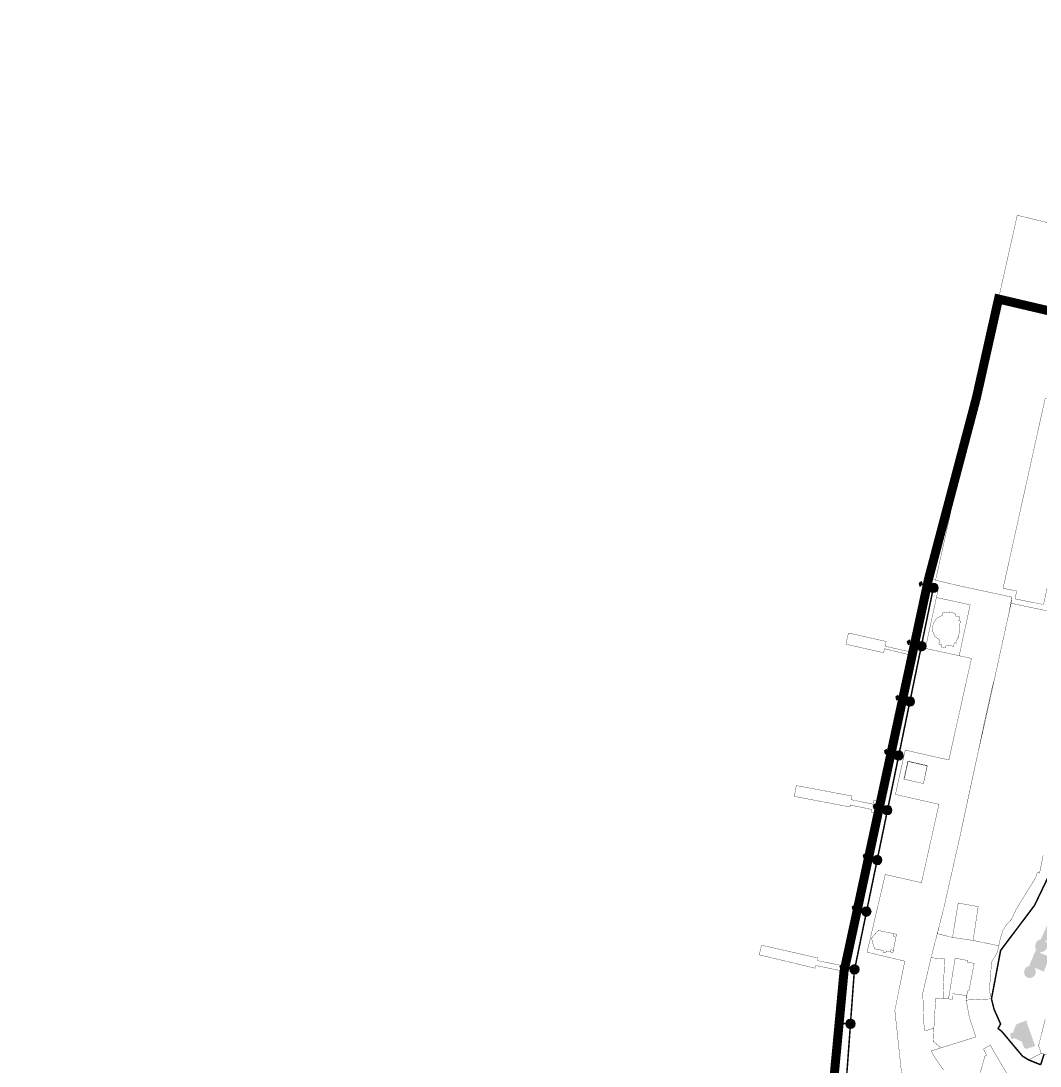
# Model space of a CAD drawing. Header units: millimetres. Extents: x 21689 to 31331, y 37531 to 43751.
# Drawn here: x 24917 to 25595, y 43026 to 43721 of the extents above; entities that cross this region are included whole.
import ezdxf

# ---------------------------------------------------------------- set-up
doc = ezdxf.new("R2010")
doc.units = ezdxf.units.MM
doc.linetypes.add('DASHEDX2', pattern=[1.5, 1, -0.5])
doc.linetypes.add('МЕЖА', pattern=[4, 1, -1, 1, -1])
for name, color, linetype, lineweight in [('0 . 11 - границы ДМ проект', 10, 'МЕЖА', 0), ('0.15 - Видовые раскрытия', 22, 'Continuous', 9), ('00 границы ОКН', 1, 'Continuous', 40), ('CONTUR', 150, 'Continuous', 9)]:
    doc.layers.add(name, color=color, linetype=linetype, lineweight=lineweight)
doc.layers.add('0.1 ОКН', color=1, linetype='Continuous', lineweight=9, transparency=0.4)
doc.linetypes.add('474_2', pattern='A,1,-0.5,[222,geobl2.shx,S=0.1,R=0,X=0,Y=0],-0.5,3', length=5)

# ---------------------------------------------------------------- blocks, each defined once
blk = doc.blocks.new('участки все')
at = {"layer": 'CONTUR', "const_width": 0.2}
for points in [[(2711.51, 5827.69), (2683.49, 5701.37), (2692.56, 5699.57), (2691.46, 5694.31), (2710.44, 5690.55)], [(2721.49, 5684.5), (2688.86, 5691.4), (2689.32, 5695.49), (2671.02, 5699.41), (2653.49, 5703.17), (2638.57, 5706.78), (2692.91, 5949.4), (2692.91, 5949.4), (2695.03, 5948.98), (2732.01, 5939.92)], [(2616.94, 5369.43), (2611.5, 5420.56), (2618.08, 5453.37), (2609.54, 5455.39), (2593, 5459.32), (2605.13, 5510.98), (2621.8, 5507.22), (2629.19, 5505.56), (2640.83, 5557.68), (2611.86, 5564.26), (2618.41, 5593.76), (2638.13, 5589.26), (2647.41, 5587.18), (2662.46, 5654.72), (2654.28, 5656.51), (2657.87, 5673.07), (2661.63, 5690.36), (2639.14, 5695.24), (2640.51, 5701.6), (2638.64, 5702), (2632.92, 5703.2), (2633.96, 5707.88), (2633.96, 5707.88), (2653.49, 5703.17), (2671.02, 5699.41), (2689.32, 5695.49), (2687.35, 5684.72), (2687.09, 5683.57), (2677.81, 5641.2), (2676.09, 5634.91), (2671.08, 5612.38), (2667.16, 5593.62), (2661.2, 5566.25), (2654.56, 5535.18), (2649.24, 5511.59), (2644.2, 5489.3), (2635.59, 5455.58), (2630.09, 5432.28), (2630.25, 5426.49), (2630.57, 5413.73), (2631.35, 5406.9), (2637.45, 5408.76), (2637.03, 5400.16), (2642.1, 5395.67), (2635.67, 5393.66), (2637.72, 5389.82), (2643.83, 5380.96)], [(2572.99, 5360.89), (2573.89, 5388.66), (2575.58, 5416.44), (2577.32, 5440.41), (2577.36, 5444.31), (2577.67, 5446.52), (2558.95, 5450.49), (2558.52, 5448.67), (2521.3, 5457.56), (2522.75, 5463.98), (2560.16, 5455.49), (2559.74, 5453.73), (2578.19, 5450.11), (2578.47, 5452.07), (2588.41, 5499.03), (2595.93, 5532.91), (2599.96, 5551.67), (2595.78, 5552.58), (2596.15, 5554.21), (2581.83, 5557.23), (2581.58, 5555.92), (2544.57, 5562.96), (2545.94, 5570.18), (2545.94, 5570.18), (2582.96, 5563.18), (2582.46, 5560.73), (2597.01, 5557.77), (2597.57, 5560.27), (2601.3, 5559.44), (2617.81, 5635.9), (2622.02, 5654.64), (2622.55, 5656.85), (2604.61, 5661.15), (2604.01, 5658.5), (2578.92, 5664.16), (2580.6, 5671.63), (2605.68, 5665.98), (2604.98, 5662.84), (2622.93, 5658.82), (2632.92, 5703.2), (2638.65, 5702), (2640.51, 5701.6), (2639.14, 5695.25), (2631.8, 5661.38), (2654.27, 5656.51), (2662.46, 5654.72), (2647.4, 5587.18), (2638.13, 5589.26), (2618.4, 5593.76), (2611.86, 5564.26), (2640.83, 5557.68), (2629.19, 5505.56), (2621.8, 5507.22), (2605.12, 5510.98), (2592.99, 5459.32), (2609.54, 5455.39), (2618.07, 5453.37), (2611.49, 5420.56), (2616.94, 5369.43)], [(2710.18, 5524.03), (2707.8, 5511.97), (2706.2, 5512.24), (2705.26, 5509.03), (2692.42, 5488.26), (2689.19, 5481.29), (2685.69, 5477.6), (2683.44, 5474), (2681.66, 5468.44), (2680.61, 5463.61), (2663.54, 5467.12), (2666.93, 5489.64), (2653.63, 5491.99), (2649.85, 5469.16), (2639.76, 5471.61), (2641.15, 5477.34), (2644.2, 5489.3), (2647.61, 5504.37), (2649.24, 5511.59), (2651.9, 5523.38), (2654.56, 5535.17), (2658.35, 5552.85), (2667.16, 5593.62), (2671.56, 5612.72), (2671.56, 5612.72), (2687.09, 5683.57), (2688.86, 5691.39), (2736.96, 5681.24)], [(2711.5, 5414.45), (2707.11, 5397.06), (2708.92, 5392), (2700.42, 5387.72), (2696.36, 5390.23), (2682.64, 5406.61), (2680.15, 5408.57), (2681.85, 5411.58), (2677.5, 5421.34), (2675.78, 5428.28), (2674.35, 5434.03), (2675.87, 5452.79), (2679, 5458.06), (2679.85, 5460.01), (2681.66, 5468.44), (2683.44, 5474), (2685.69, 5477.6), (2689.19, 5481.29), (2692.42, 5488.26), (2705.26, 5509.03), (2706.2, 5512.24), (2707.8, 5511.97), (2710.18, 5524.03)], [(2643.83, 5380.96), (2637.72, 5389.82), (2635.67, 5393.66), (2665.39, 5402.96), (2661.07, 5415.94), (2661.07, 5415.94), (2658.93, 5427.46), (2675.79, 5428.28), (2677.5, 5421.34), (2681.85, 5411.58), (2680.14, 5408.57), (2682.65, 5406.61), (2696.36, 5390.23), (2700.42, 5387.72), (2708.92, 5392), (2718.39, 5389.73), (2719.06, 5391.6), (2737.3, 5385.82), (2734.71, 5376.47)], [(2668.23, 5378.86), (2671.41, 5390.17), (2672.54, 5390.86), (2670.46, 5394.9), (2670.46, 5394.9), (2674.89, 5397.58), (2677.18, 5393.58), (2688.92, 5373.67)], [(2668.23, 5378.86), (2671.41, 5390.17), (2672.54, 5390.86), (2670.46, 5394.9), (2670.46, 5394.9), (2674.89, 5397.58), (2677.18, 5393.58), (2688.92, 5373.67)]]:
    blk.add_lwpolyline(points, dxfattribs=at)
for points in [[(2723.45, 5788.58), (2725.95, 5799.11), (2728.87, 5823.55), (2711.51, 5827.69), (2683.49, 5701.37), (2692.56, 5699.57), (2691.46, 5694.31), (2710.44, 5690.55), (2719.92, 5735.38), (2715.7, 5736.32), (2721.14, 5762.75), (2718.67, 5763.29), (2722.35, 5781.31), (2723.45, 5788.58)], [(2631.8, 5661.38), (2639.14, 5695.25), (2661.61, 5690.36), (2657.87, 5673.07), (2654.27, 5656.51), (2631.8, 5661.38)], [(2642.91, 5683.29), (2643.28, 5684.96), (2645.61, 5685.22), (2647.91, 5685.02), (2648.09, 5685.7), (2649.66, 5685.28), (2652.11, 5684), (2651.88, 5682.95), (2654.55, 5682.34), (2654, 5679.77), (2655.12, 5679.53), (2654.43, 5676.27), (2654.74, 5673.75), (2653.56, 5668.28), (2653.08, 5668.41), (2652.36, 5664.93), (2651.09, 5665.18), (2650.57, 5662.71), (2647.42, 5663.41), (2645.55, 5663.19), (2645.21, 5661.68), (2642.43, 5662.24), (2642.76, 5663.69), (2640.75, 5664.33), (2641.53, 5666.74), (2638.17, 5669.33), (2636.94, 5671.9), (2636.56, 5674.05), (2636.71, 5676.34), (2637.43, 5678.56), (2638.5, 5680.24), (2639.92, 5681.8), (2642.91, 5683.29)], [(2642.91, 5683.29), (2643.28, 5684.96), (2645.61, 5685.22), (2647.91, 5685.02), (2648.09, 5685.7), (2649.66, 5685.28), (2652.11, 5684), (2651.88, 5682.95), (2654.55, 5682.34), (2654, 5679.77), (2655.12, 5679.53), (2654.43, 5676.27), (2654.74, 5673.75), (2653.56, 5668.28), (2653.08, 5668.41), (2652.36, 5664.93), (2651.09, 5665.18), (2650.57, 5662.71), (2647.42, 5663.41), (2645.55, 5663.19), (2645.21, 5661.68), (2642.43, 5662.24), (2642.76, 5663.69), (2640.75, 5664.33), (2641.53, 5666.74), (2638.17, 5669.33), (2636.94, 5671.9), (2636.56, 5674.05), (2636.71, 5676.34), (2637.43, 5678.56), (2638.5, 5680.24), (2639.92, 5681.8), (2642.91, 5683.29)], [(2620.11, 5586.38), (2633.14, 5583.46), (2630.48, 5571.52), (2617.43, 5574.44), (2620.11, 5586.38)], [(2620.27, 5586.18), (2632.93, 5583.14), (2630.48, 5571.52), (2617.83, 5574.35), (2620.27, 5586.18)], [(2663.54, 5467.12), (2666.93, 5489.64), (2653.63, 5491.99), (2649.85, 5469.16), (2663.54, 5467.12)], [(2600.52, 5473.77), (2610.93, 5471.63), (2610.68, 5469.71), (2612.22, 5469.36), (2610.49, 5460.59), (2608.78, 5460.98), (2608.4, 5459.53), (2605.74, 5460.05), (2605.51, 5458.85), (2603.54, 5459.23), (2603.76, 5460.44), (2597.96, 5461.61), (2595.9, 5468.65), (2600.52, 5473.77)], [(2600.52, 5473.77), (2610.93, 5471.63), (2612.51, 5471.26), (2612.22, 5469.36), (2610.19, 5459.08), (2608.41, 5459.53), (2605.74, 5460.05), (2605.51, 5458.85), (2603.54, 5459.23), (2603.76, 5460.44), (2597.96, 5461.61), (2595.9, 5468.65), (2600.52, 5473.77)], [(2635.59, 5455.58), (2644.59, 5455.01), (2643.52, 5428.33), (2638.63, 5428.57), (2637.45, 5408.76), (2631.35, 5406.9), (2630.57, 5413.73), (2630.25, 5426.49), (2630.09, 5432.28), (2635.59, 5455.58)], [(2649.7, 5427.85), (2649.73, 5431.79), (2653.36, 5431.13), (2659.02, 5430.6), (2658.95, 5428.34), (2659.95, 5433.72), (2660.78, 5433.6), (2664.28, 5451.94), (2660.08, 5452.52), (2660.08, 5453.77), (2651.59, 5455.33), (2647.19, 5428.25), (2649.7, 5427.85)], [(2638.63, 5428.57), (2643.52, 5428.33), (2647.19, 5428.25), (2649.7, 5427.85), (2649.73, 5431.79), (2653.36, 5431.13), (2659.02, 5430.6), (2658.95, 5428.34), (2658.78, 5427.45), (2658.93, 5427.46), (2661.07, 5415.94), (2665.39, 5402.96), (2642.1, 5395.67), (2637.03, 5400.16), (2637.45, 5408.76), (2638.63, 5428.57)]]:
    blk.add_lwpolyline(points, close=True, dxfattribs=at)
blk = doc.blocks.new('трасса вид раскр')
at = {"layer": '0.15 - Видовые раскрытия', "transparency": 33554687}
h = blk.add_hatch(color=256, dxfattribs=at)
h.dxf.hatch_style = 1
h.paths.add_polyline_path([(-2.77, -1.43, 1), (2.77, 1.43, 1)])
at = {"layer": '0.15 - Видовые раскрытия', "lineweight": 40}
for p, q in [((1.42, -2.78), (4.42, -8.62)), ((4.42, -8.62), (5.3, -6.7)), ((4.42, -8.62), (2.35, -8.22))]:
    blk.add_line(p, q, dxfattribs=at)
at = {"layer": '0.15 - Видовые раскрытия'}
blk.add_circle((0, 0), 3.12, dxfattribs=at)

msp = doc.modelspace()

# ---------------------------------------------------------------- hatches: boundary and pattern name
at = {"layer": '0.1 ОКН', "transparency": 33554585}
h = msp.add_hatch(color=222, dxfattribs=at)
h.dxf.hatch_style = 1
h.paths.add_polyline_path([(25611.57, 43146.56, 0.582028), (25608.92, 43140.06), (25608.36, 43138.8), (25603.8, 43128.48), (25603.53, 43127.88, 0.59924), (25600.47, 43121.64), (25595.39, 43110.25, 0.510318), (25592.16, 43103.39), (25591.8, 43102.54), (25587.7, 43092.83), (25588.27, 43092.59, 0.786571), (25586.54, 43084.7, 0.762584), (25591.03, 43091.43), (25597.32, 43088.77), (25601.09, 43098.23), (25601.03, 43098.64), (25594.84, 43101.25), (25595.05, 43101.77, 0.727403), (25598.18, 43109.33), (25598.33, 43109.69), (25602.88, 43107.78), (25603.84, 43110.05), (25606.88, 43108.77), (25609.07, 43113.97), (25606.3, 43115.14), (25607.39, 43117.72), (25602.52, 43119.77), (25602.67, 43120.13, 0.802873), (25606.21, 43126.98), (25606.37, 43127.34), (25613.42, 43124.23), (25617.97, 43134.55), (25611.17, 43137.55), (25611.57, 43138.45, 0.768653), (25614.35, 43145.6), (25614.68, 43146.27), (25618.99, 43144.17), (25620.13, 43146.52), (25622.85, 43145.19), (25625.38, 43150.37), (25622.27, 43151.89), (25623.22, 43153.84), (25619.39, 43155.71, 0.813718), (25622.8, 43163.51), (25629.53, 43160.28), (25634.22, 43170.06), (25627.94, 43173.07), (25628.39, 43174.02, 0.69171), (25631.83, 43180.46), (25632.21, 43180.88), (25634.3, 43179.07), (25635.66, 43180.66), (25638.56, 43178.15), (25642.37, 43182.55), (25639.33, 43185.18), (25641.17, 43187.3), (25638.8, 43189.35), (25639.39, 43190.03, 0.847014), (25645.15, 43195.72), (25645.73, 43196.37), (25649.95, 43192.57), (25656.62, 43200), (25650.08, 43205.87), (25643.41, 43198.45), (25642.25, 43197.16, 0.523042), (25637.96, 43192.4), (25629.16, 43181.94, 0.604203), (25625.49, 43175.92), (25624.84, 43174.55), (25620.18, 43164.82), (25619.63, 43163.68, 0.441871), (25616.73, 43158.23)])
h = msp.add_hatch(color=222, dxfattribs=at)
h.dxf.hatch_style = 1
h.paths.add_polyline_path([(25586, 43056.27), (25581.59, 43054.69), (25578.8, 43053.49), (25577.14, 43048.71), (25576.73, 43048.17), (25574.93, 43047.66), (25575.66, 43043.83), (25577.89, 43044.46), (25582.72, 43042.16), (25583.76, 43039.27), (25584.44, 43037.97), (25585.1, 43037.53), (25586.32, 43037.49), (25591.62, 43039.28), (25585.86, 43055.12), (25586.37, 43055.34)])

# ---------------------------------------------------------------- linework, layer by layer
at = {"layer": '0 . 11 - границы ДМ проект', "color": 7, "linetype": 'DASHEDX2', "lineweight": 100, "ltscale": 9, "transparency": 33554687, "const_width": 6, "flags": 128}
msp.add_lwpolyline([(22946.73, 37638.63), (22902.58, 38352.1), (23040.31, 38403.75), (23117.29, 38401.21), (23331.14, 38342.16), (23767.92, 38429.68), (23839.74, 38479.18), (23935.86, 38610.42), (23988.4, 38646.95), (24015.49, 38690.25), (24098.85, 38777.82), (24145.03, 38828.88), (24135.93, 38857.75), (24309.79, 39159.02), (24384.58, 39142.81), (24479.69, 39275.04), (24546.54, 39209.37), (24750.01, 39350.13), (25003.88, 39639.8), (25413.16, 40107.12), (25363.28, 40286.2), (24989.23, 40491.14), (25395.28, 40838.84), (25660.56, 41058.12), (25845.24, 41208.92), (25792.92, 41266.23), (25888.27, 41383.12), (26058.63, 41521.65), (26092.2, 41658.69), (26130.83, 41752.53), (26159.07, 41742.27), (26300.9, 42104.41), (26325.34, 42112.11), (26524.48, 42049.12), (26659.52, 41994.11), (26661.3, 41997.38), (26646.24, 42050.67), (26706.46, 42026.98), (26859.65, 41970.83), (27006.59, 41919.76), (27172.98, 41911.41), (27384.06, 41951.12), (27369.53, 42033.59), (27673.24, 42086.3), (27976.36, 41979.69), (28033.35, 41963.23), (28102.86, 41962.56), (28159.54, 41928.27), (28328.6, 41835.14), (28499.53, 41807.33), (28720.17, 41761.45), (29052.46, 41622.84), (29045.52, 41606.09), (29058.02, 41600.92), (29065.19, 41619.05), (29089.18, 41611.33), (29476.61, 41567.37), (29694.11, 41552.14), (29707.83, 41609), (29818.28, 41584.5), (29941.9, 41545.71), (30079.67, 41531.57), (30099.06, 41598.9), (30133.54, 41631.15), (30187.93, 41657.25), (30321.66, 41749.67), (30401.38, 41749.67), (30509.19, 41676.74), (30617.63, 41749.67), (30608.36, 41787.7), (30599.77, 41907.5), (30613.25, 41930.65), (30611.36, 41954.39), (30596.2, 41953.51), (30593.67, 42010.25), (30597.05, 42063.37), (30605.38, 42235.81), (30665.45, 42236.17), (30657.33, 42284.13), (30610.32, 42363.4), (30625.51, 42373.52), (30633.15, 42373.02), (30649.52, 42377.68), (30654.81, 42423.45), (30716.03, 42430.23), (30760.54, 42567.65), (30765.8, 42586.36), (30791.95, 42710.49), (30846.37, 42699.4), (30866.74, 42759.78), (30939.13, 42753.23), (31030.96, 42735.49), (31057.16, 42750.28), (31131.35, 42919.39), (31178.71, 43049.99), (31223.9, 43155.77), (31261.16, 43239.22), (31200.23, 43266.25), (31159.04, 43264.62), (31092.9, 43324.59), (31030.84, 43397.77), (30974.06, 43434.01), (30837.68, 43448.49), (30812.71, 43443.57), (30797.57, 43373.26), (30670.04, 43084.43), (30627.79, 42979.09), (30572.79, 42815.93), (30581.39, 42739.2), (30580.07, 42670.05), (30572.53, 42633.02), (30553.34, 42565.66), (30547.4, 42556.65), (30525.72, 42505.25), (30514.51, 42510.11), (30479.51, 42425.86), (30461.95, 42345.38), (30464.75, 42236.14), (30403.52, 42231.72), (30362, 42222.3), (30262.37, 42221.19), (30097.98, 42200.41), (30088.95, 42269.89), (30058.49, 42273.9), (30000.91, 42267.83), (30008.93, 42181.88), (29926.02, 42170.86), (29838.04, 42159.36), (29837.12, 42151.42), (29801.62, 42150.52), (29804.08, 42118.48), (29746.29, 42112.77), (29727.01, 42117.61), (29726.77, 42121.26), (29669.99, 42116.48), (29667.12, 42186.75), (29663.62, 42276.82), (29664.83, 42334.2), (29729.67, 42336.19), (29743.29, 42425.8), (29681.45, 42426.64), (29599.85, 42422.04), (29585.29, 42460.05), (29593.55, 42547.9), (29586.23, 42640.93), (29612.42, 42670.26), (29566.57, 42703.24), (29536.55, 42712.38), (29485.13, 42721.11), (29445.22, 42718.94), (29271.87, 42704.28), (29252.91, 42692.41), (29197.95, 42673.04), (29178.85, 42668.77), (29146.59, 42665.68), (29091.04, 42663.1), (29090.12, 42694.39), (29093.43, 42735.41), (29109.46, 42731.74), (29114.94, 42754.25), (29105.61, 42762.57), (29115.3, 42813.46), (29163.59, 42900), (29195.32, 42957.41), (29200.53, 43020.6), (29169.03, 43102.91), (29094.39, 43130.16), (29034.07, 43130.54), (28931.05, 43118.37), (28819.4, 43060.11), (28798.63, 43021.64), (28799.74, 42985.88), (28707.96, 42909.03), (28686.59, 42891.68), (28665.24, 42871.73), (28655.12, 42859.97), (28647.85, 42848.5), (28636.35, 42823.08), (28630.36, 42817.18), (28632.11, 42786.97), (28651.56, 42783.79), (28691.78, 42770.28), (28688.63, 42759.99), (28685.9, 42758.4), (28674.4, 42734.05), (28670.96, 42721.95), (28465.92, 42806.49), (28422.23, 42822.02), (28375.9, 42835.07), (28353.71, 42839.03), (28334.9, 42842.59), (28324.45, 42844.67), (28310.37, 42860.64), (28285.15, 42868.53), (28273.81, 42871.97), (28249.69, 42869.4), (28186.52, 42849.62), (28159.73, 42849.83), (28118.75, 42863.99), (28094.8, 42888.25), (28084.71, 42900.92), (28068.74, 42924.62), (28025.62, 42901.74), (28004.08, 42892.7), (27951.92, 42913.21), (27851.65, 42849.79), (27793.9, 42819.52), (27766.59, 42881.7), (27711.88, 42969.56), (27682.2, 43019.56), (27636.09, 43064.5), (27679.04, 43117.9), (27700.16, 43145.1), (27730.28, 43232.44), (27705.35, 43256.96), (27691.79, 43306.56), (27688.55, 43316.07), (27675.1, 43337.74), (27671.02, 43346.91), (27667.81, 43356.54), (27665.87, 43367.34), (27665.76, 43376.05), (27664.78, 43381.05), (27419.59, 43272.56), (27422.82, 43266.23), (27362.67, 43207.3), (27358.27, 43197.8), (27315.11, 43177.13), (27276.85, 43176.61), (27257.44, 43175.75), (27253.84, 43180.5), (27248.88, 43187.03), (27238.09, 43198.06), (27218.29, 43206.98), (27213.36, 43207.6), (27202.43, 43208.96), (27239.74, 43225.54), (27236.35, 43231.88), (27229.04, 43245.51), (27224.79, 43253.43), (27207.06, 43286.52), (27191.9, 43314.8), (27189.96, 43318.43), (27109.82, 43276.33), (27075.56, 43340.35), (27088.29, 43348.01), (27054.82, 43405.39), (27040.02, 43396.59), (27025.14, 43422.1), (27004.05, 43461.84), (26932.79, 43645.55), (26914.14, 43691.8), (26899.52, 43700.46), (26872.13, 43716.99), (26742.39, 43504.78), (26736.34, 43496.67), (26723.68, 43483.84), (26681.05, 43469.92), (26667.11, 43474.54), (26618.22, 43488.58), (26621.71, 43502.66), (26587.49, 43510.32), (26573.52, 43508.91), (26527.9, 43493.77), (26492.74, 43503.26), (26478.24, 43499.38), (26452.07, 43505.41), (26442.19, 43502.58), (26426.7, 43506.38), (26416.4, 43498.79), (26374.87, 43508.45), (26369.59, 43485.73), (26357.38, 43433.16), (26343.06, 43372.1), (26343.68, 43335.85), (26278.09, 43335.37), (26275.1, 43319.34), (26179.58, 43336.15), (26136.07, 43350.43), (26129.55, 43332.91), (26114.21, 43338.65), (26048.36, 43335.77), (26042.27, 43335.96), (26041.86, 43305.06), (26039.99, 43285.4), (25993.77, 43297.06), (25935.55, 43314.57), (25864.49, 43314.71), (25836.1, 43306.44), (25791.06, 43309.44), (25778.1, 43340.97), (25720.4, 43383.9), (25692.71, 43506.7), (25567.19, 43536.12), (25552.49, 43470.45), (25520.72, 43350.23), (25464.42, 43088.88), (25450.38, 42940.35), (25403.2, 42900.12), (25517.17, 42564.61), (25324.39, 42333.51), (25231.57, 42248.42), (25084.91, 42241.32), (25004.68, 42115.84), (25034.08, 42028.82), (25232.98, 41677.08), (25331.24, 41588.66), (25222.08, 41431.42), (24497, 41147.16), (24469.6, 41188.24), (24382.78, 41181.73), (24281.81, 41064.62), (24269, 41033.06), (24267.52, 40970.79), (24345.86, 40986.54), (24396.82, 40849.9), (24260.73, 40587.7), (24122.54, 40455.83), (24175.55, 40365.15), (24087.33, 40202.95), (23882.35, 40127.13), (23799.32, 39897.89), (23757.23, 39543.04), (23644.49, 39442.48), (23258.99, 39279.22), (23188.93, 39177.24), (23155.23, 38943.77), (22794.42, 38626.82), (22640.55, 38070.59), (22681.18, 37890.91), (22868.64, 37599.25), (22946.73, 37638.63)], close=True, dxfattribs=at)
at = {"layer": '0.15 - Видовые раскрытия', "linetype": '474_2', "const_width": 1}
msp.add_lwpolyline([(25502.75, 42960.52), (25466.13, 43018.62), (25471.28, 43089.41), (25523.85, 43343.99)], dxfattribs=at)
at = {"layer": '00 границы ОКН', "const_width": 1, "flags": 128}
for points in [[(25624.47, 43202.15), (25591.18, 43132.83), (25568.6, 43102.85), (25562.52, 43070.64), (25564.24, 43063.7), (25568.6, 43053.94), (25566.9, 43050.93), (25569.39, 43048.97), (25583.11, 43032.59), (25587.17, 43030.07), (25595.26, 43026.81)], [(25595.26, 43026.81), (25597.53, 43033.91)]]:
    msp.add_lwpolyline(points, dxfattribs=at)

# ---------------------------------------------------------------- block references
at = {"layer": '0.15 - Видовые раскрытия'}
for p, rotation in [((25523.85, 43343.99), 225.1960321101637), ((25515.97, 43305.13), 225.1960321101637), ((25508.24, 43268.35), 225.1960321101637), ((25500.7, 43232.44), 225.1960321101637), ((25493.16, 43196.06), 225.1960321101637), ((25486.56, 43162.99), 225.1960321101637), ((25479.26, 43128.65), 225.1960321101637), ((25471.3, 43090.27), 231.0440318163272), ((25468.71, 43054.01), 240.9024485887936)]:
    msp.add_blockref('трасса вид раскр', p, dxfattribs=dict(at, rotation=rotation))
at = {"layer": 'CONTUR'}
msp.add_blockref('участки все', (22886.75, 37642.36), dxfattribs=at)

doc.saveas('drawing.dxf')
